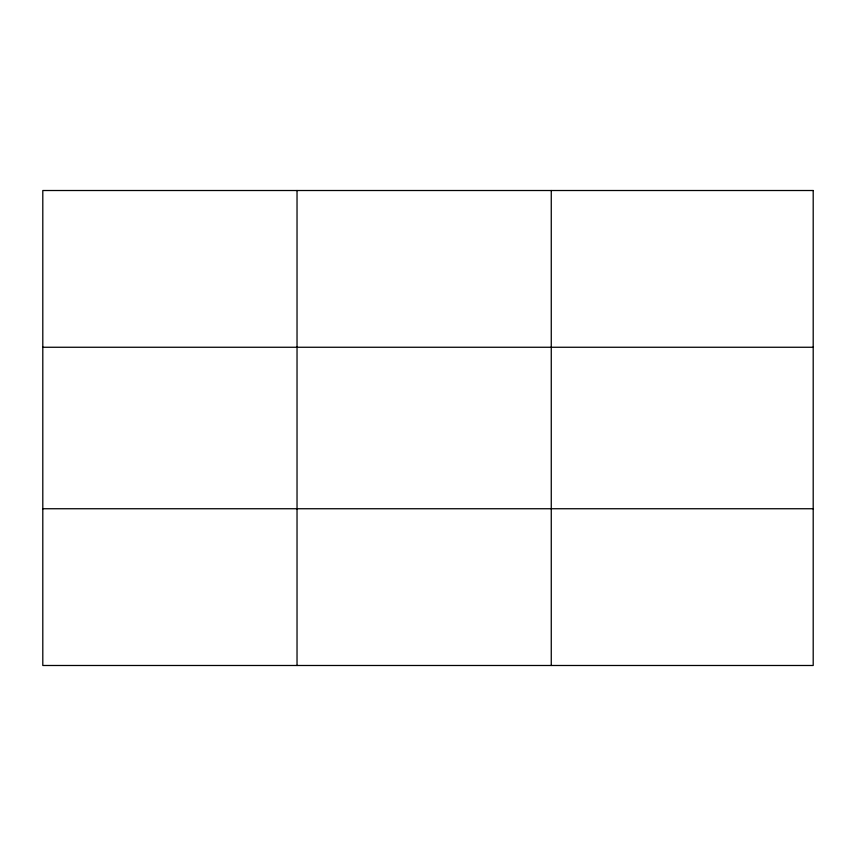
<?xml version="1.0" encoding="UTF-8"?>
<svg xmlns="http://www.w3.org/2000/svg" width="856" height="856" viewBox="0 0 856 856"><rect width="100%" height="100%" fill="white"/><g stroke="black" fill="none" stroke-linecap="round" stroke-linejoin="round"><path stroke-width="1.28" d="M297.032 665.487L297.032 190.514M551.264 665.487L551.264 190.514M42.8 347.258L813.2 347.258M42.8 508.742L813.2 508.742M813.2 190.514L813.2 665.487L42.8 665.487L42.8 190.514L813.2 190.514"/></g></svg>
